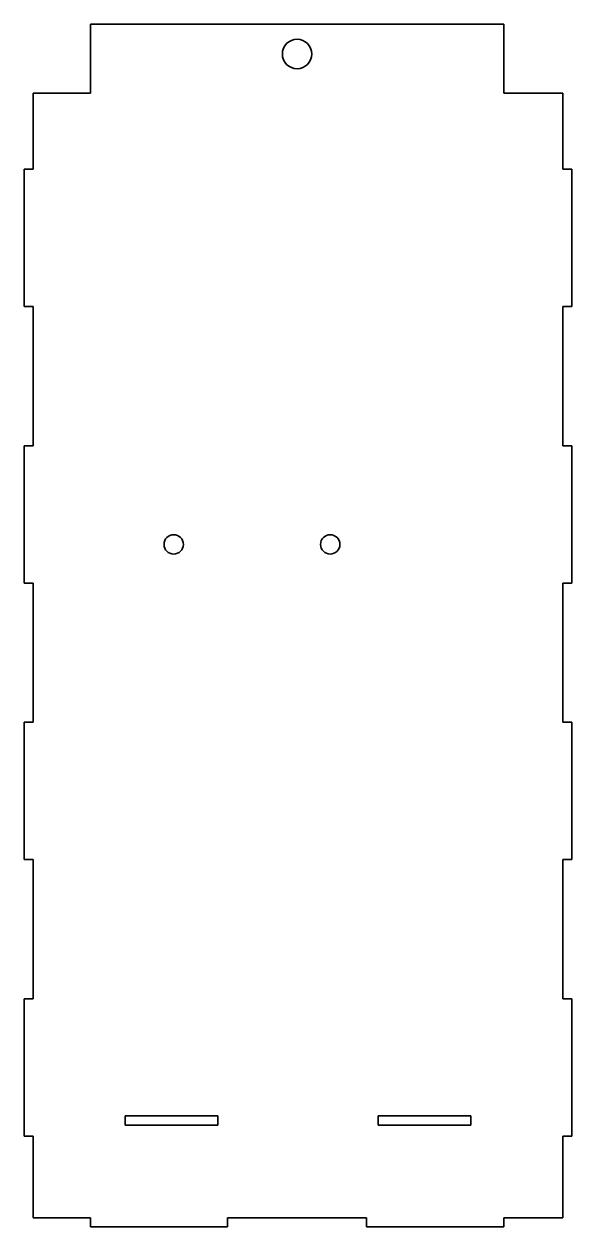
# Model space of a CAD drawing. Extents: x 535 to 654, y 290 to 551.
import ezdxf

# ---------------------------------------------------------------- set-up
doc = ezdxf.new("R2010")
doc.units = 0

msp = doc.modelspace()

# ---------------------------------------------------------------- linework, layer by layer
at = {"color": 7, "lineweight": 35}
for p, q in [((549.400024, 536), (549.400024, 551)), ((549.400024, 551), (639.200012, 551)), ((639.200012, 536), (639.200012, 551)), ((537, 519.5), (537, 536)), ((537, 536), (549.400024, 536)), ((639.200012, 536), (652, 536)), ((652, 536), (652, 519.5)), ((535, 489.700012), (535, 519.5)), ((537, 519.5), (535, 519.5)), ((654, 519.5), (652, 519.5)), ((654, 489.700012), (654, 519.5)), ((535, 489.700012), (537, 489.700012)), ((537, 459.5), (537, 489.700012)), ((652, 489.700012), (652, 459.5)), ((652, 489.700012), (654, 489.700012)), ((535, 429.700012), (535, 459.5)), ((537, 459.5), (535, 459.5)), ((654, 459.5), (652, 459.5)), ((654, 429.700012), (654, 459.5)), ((535, 429.700012), (537, 429.700012)), ((537, 399.5), (537, 429.700012)), ((652, 429.700012), (652, 399.5)), ((652, 429.700012), (654, 429.700012)), ((535, 369.700012), (535, 399.5)), ((537, 399.5), (535, 399.5)), ((654, 399.5), (652, 399.5)), ((654, 369.700012), (654, 399.5)), ((535, 369.700012), (537, 369.700012)), ((537, 339.5), (537, 369.700012)), ((652, 369.700012), (652, 339.5)), ((652, 369.700012), (654, 369.700012)), ((535, 309.700012), (535, 339.5)), ((537, 339.5), (535, 339.5)), ((654, 339.5), (652, 339.5)), ((654, 309.700012), (654, 339.5)), ((557, 314.100006), (557, 312.100006)), ((577.099976, 314.100006), (557, 314.100006)), ((577.099976, 312.100006), (577.099976, 314.100006)), ((632, 314.100006), (611.900024, 314.100006)), ((611.900024, 312.100006), (611.900024, 314.100006)), ((632, 314.100006), (632, 312.100006)), ((557, 312.100006), (577.099976, 312.100006)), ((611.900024, 312.100006), (632, 312.100006)), ((535, 309.700012), (537, 309.700012)), ((537, 292), (537, 309.700012)), ((652, 309.700012), (652, 292)), ((652, 309.700012), (654, 309.700012)), ((549.400024, 292), (537, 292)), ((549.400024, 290), (549.400024, 292)), ((549.400024, 290), (579.200012, 290)), ((609.400024, 292), (579.200012, 292)), ((579.200012, 292), (579.200012, 290)), ((609.400024, 290), (609.400024, 292)), ((609.400024, 290), (639.200012, 290)), ((652, 292), (639.200012, 292)), ((639.200012, 292), (639.200012, 290))]:
    msp.add_line(p, q, dxfattribs=at)
for centre, radius in [((594.299988, 544.5), 3.2), ((567.5, 438.100006), 2.1), ((601.5, 438.100006), 2.1)]:
    msp.add_circle(centre, radius, dxfattribs=at)

doc.saveas('drawing.dxf')
